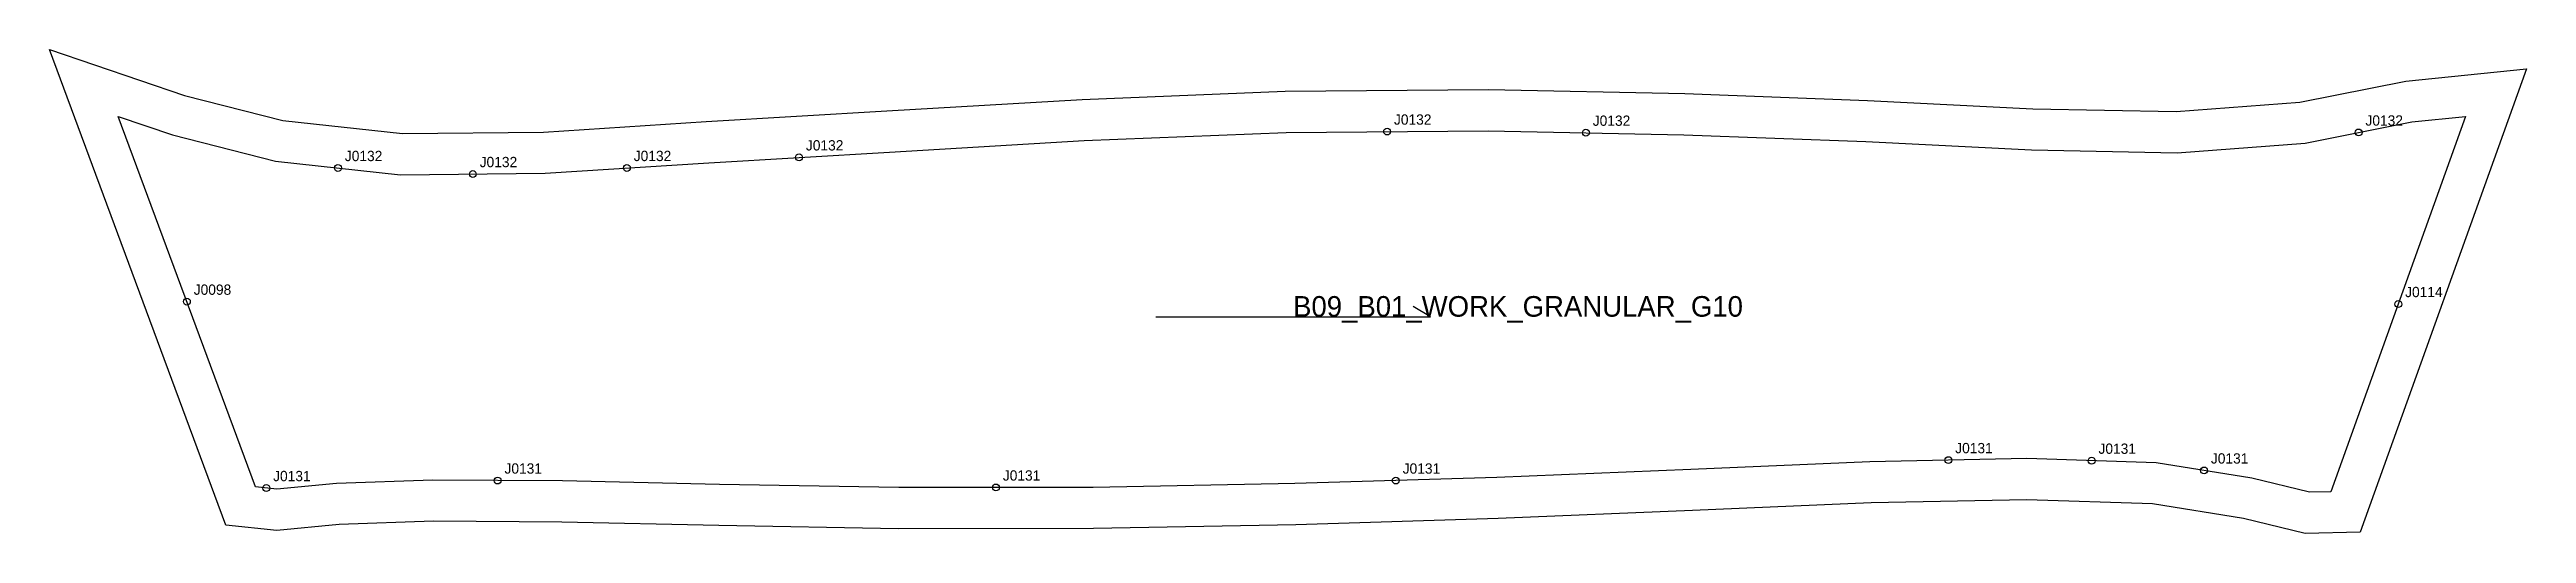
# Model space of a CAD drawing. Header units: millimetres. Extents: x -20 to 702, y -121 to 19.
import ezdxf

# ---------------------------------------------------------------- set-up
doc = ezdxf.new("R2010")
doc.units = ezdxf.units.MM
for name, color, linetype in [('CUT', 1, 'Continuous'), ('GRAIN', 3, 'Continuous'), ('LABEL', 7, 'Continuous'), ('NOTCH', 2, 'Continuous'), ('SEW', 5, 'Continuous')]:
    doc.layers.add(name, color=color, linetype=linetype)

msp = doc.modelspace()

# ---------------------------------------------------------------- linework, layer by layer
at = {"layer": 'CUT'}
msp.add_lwpolyline([(-20.02, 19.46), (19.27, 6.13), (47.95, -1.19), (82.88, -5.02), (123.95, -4.55), (171.35, -1.51), (224.04, 1.6), (280.94, 4.95), (340.07, 7.31), (399.32, 7.84), (456.6, 6.66), (509.86, 4.63), (558.01, 2.22), (599.74, 1.43), (635.78, 4.13), (666.72, 10.28), (701.87, 13.88), (653.38, -121.13), (637.35, -121.46), (619.45, -117.1), (592.84, -112.89), (556.22, -111.65), (510.85, -112.57), (458.81, -114.8), (402.19, -117.14), (343.24, -118.96), (284.24, -120.04), (227.41, -120.11), (175.04, -119.17), (129.28, -118.17), (91.88, -117.92), (64.37, -118.91), (46.2, -120.64), (31.37, -119.08), (-20.02, 19.46)], close=True, dxfattribs=at)
at = {"layer": 'GRAIN'}
for p, q in [((382.41, -58.34), (377.41, -55.34)), ((302.41, -58.34), (382.41, -58.34))]:
    msp.add_line(p, q, dxfattribs=at)
at = {"layer": 'NOTCH'}
for centre in [(369.81, -4.42), (427.75, -4.75), (652.95, -4.69), (64.05, -15.03), (148.25, -15.02), (198.42, -11.93), (103.35, -16.79), (20.01, -53.96), (664.51, -54.65), (533.39, -100.11), (575.14, -100.28), (43.15, -108.25), (110.58, -106.05), (255.82, -108.08), (372.35, -106.06), (607.9, -103.12)]:
    msp.add_circle(centre, 1, dxfattribs=at)
at = {"layer": 'SEW'}
msp.add_lwpolyline([(0, 0), (15.86, -5.38), (45.8, -13.03), (82.29, -17.03), (124.41, -16.55), (172.09, -13.48), (224.75, -10.38), (281.53, -7.03), (340.36, -4.68), (399.25, -4.16), (456.25, -5.34), (509.34, -7.36), (557.6, -9.78), (600.08, -10.58), (637.41, -7.78), (668.5, -1.6), (684.13, 0), (644.88, -109.31), (638.67, -109.43), (621.81, -105.33), (593.99, -100.92), (556.3, -99.65), (510.48, -100.58), (458.3, -102.82), (401.76, -105.15), (342.95, -106.96), (284.12, -108.04), (227.52, -108.11), (175.28, -107.17), (129.45, -106.18), (91.71, -105.92), (63.59, -106.93), (46.26, -108.58), (40.03, -107.92)], close=True, dxfattribs=at)

# ---------------------------------------------------------------- texts
at = {"layer": 'LABEL'}
for s, height, p in [('J0132', 3, (371.81, -2.42)), ('J0132', 3, (429.75, -2.75)), ('J0132', 3, (654.95, -2.69)), ('J0132', 3, (200.42, -9.93)), ('J0132', 3, (66.05, -13.03)), ('J0132', 3, (105.35, -14.79)), ('J0132', 3, (150.25, -13.02)), ('J0098', 3, (22.01, -51.96)), ('J0114', 3, (666.51, -52.65)), ('B09_B01_WORK_GRANULAR_G10', 6, (342.41, -58.34)), ('J0131', 3, (112.58, -104.05)), ('J0131', 3, (374.35, -104.06)), ('J0131', 3, (535.39, -98.11)), ('J0131', 3, (577.14, -98.28)), ('J0131', 3, (609.9, -101.12)), ('J0131', 3, (45.15, -106.25)), ('J0131', 3, (257.82, -106.08))]:
    msp.add_text(s, height=height, dxfattribs=at).set_placement(p)

doc.saveas('drawing.dxf')
